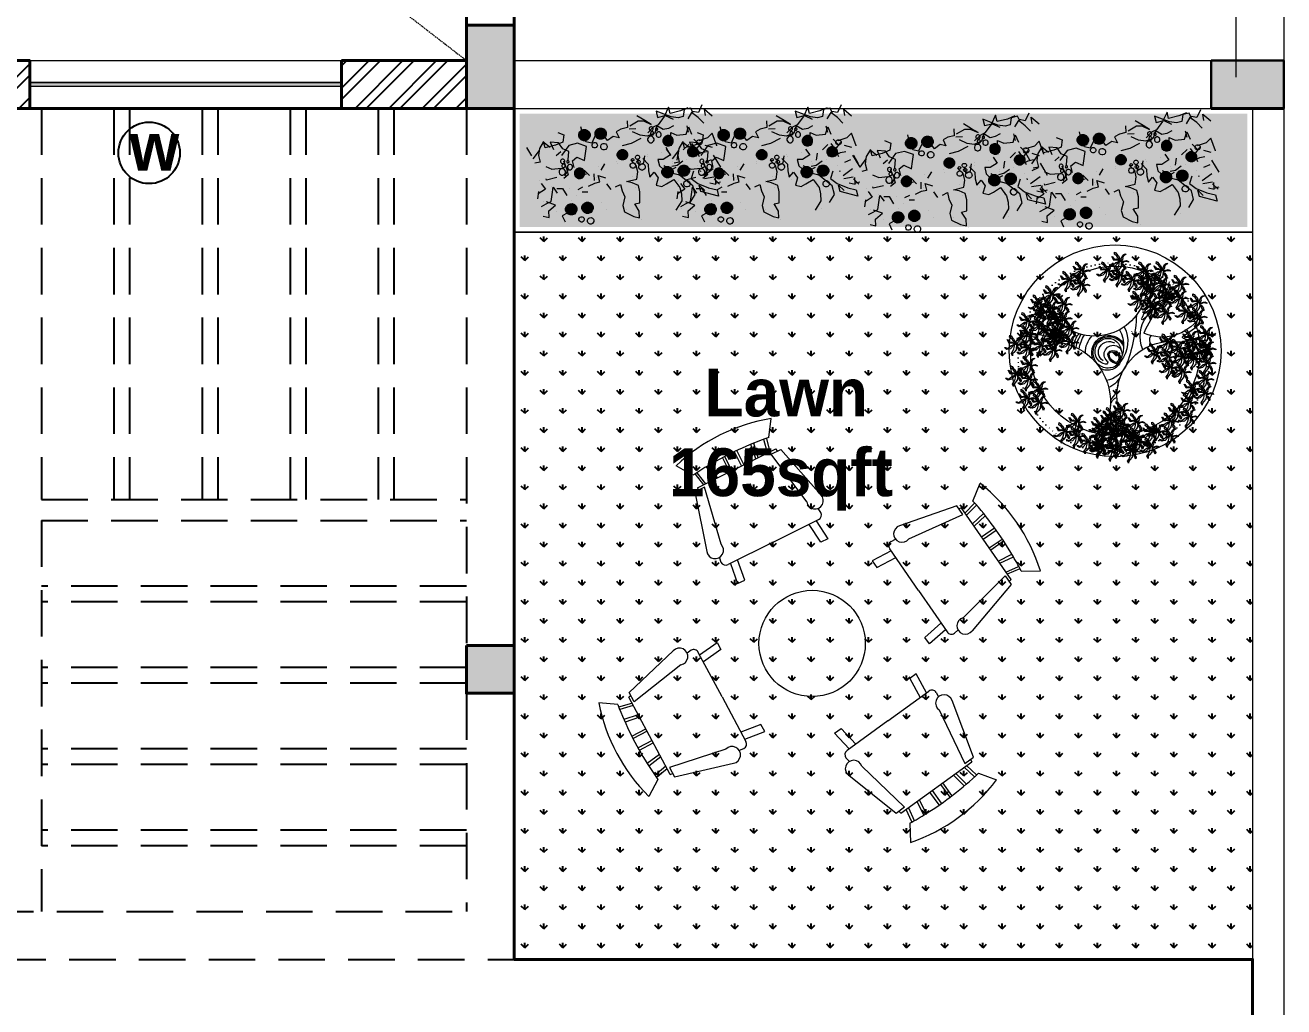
# Model space of a CAD drawing. Header units: feet. Extents: x 3576 to 8206, y -9151 to -6616.
# Drawn here: x 7520 to 7756.8, y -8625.6 to -8440.9 of the extents above; entities that cross this region are included whole.
import ezdxf

# ---------------------------------------------------------------- set-up
doc = ezdxf.new("R2010")
doc.units = ezdxf.units.FT
doc.linetypes.add('ACAD_ISO07W100', pattern=[3, 0, -3])
doc.linetypes.add('DASHED2', pattern=[0.375, 0.25, -0.125])
doc.layers.get('0').update_dxf_attribs({"linetype": 'CONTINUOUS', "lineweight": 40})
doc.layers.get('Defpoints').update_dxf_attribs({"color": 90, "linetype": 'CONTINUOUS'})
for name, color, linetype, lineweight in [('1fr', 233, 'CONTINUOUS', 5), ('A-GFLR-MBND', 12, 'CONTINUOUS', 5), ('COLUMN', 254, 'CONTINUOUS', 30), ('FURNITURE', 14, 'CONTINUOUS', 0), ('Landscape', 114, 'CONTINUOUS', 5), ('pathway', 7, 'CONTINUOUS', 18), ('STAIR', 184, 'CONTINUOUS', 9), ('Wall1', 7, 'CONTINUOUS', 40), ('WINDOW', 180, 'CONTINUOUS', 9)]:
    doc.layers.add(name, color=color, linetype=linetype, lineweight=lineweight)
doc.layers.add('A-GFLR-FURN', color=7, linetype='CONTINUOUS', lineweight=5, true_color=0xd1752e)
doc.layers.add('dimension', color=7, linetype='CONTINUOUS', lineweight=5, true_color=0x2b17de)
doc.styles.add('ROMANS', font='sanss___.ttf')
doc.linetypes.add('ZIGZAG', pattern='A,0.0001,-0.2,[131,ltypeshp.shx,S=0.2,R=0,X=-0.2,Y=0],-0.4,[131,ltypeshp.shx,S=0.2,R=180,X=0.2,Y=0],-0.2', length=0.8001)

# ---------------------------------------------------------------- blocks, each defined once
blk = doc.blocks.new('pergola dotted')
at = {"layer": 'dimension', "color": 34, "linetype": 'DASHED2', "lineweight": 25, "ltscale": 35}
for p, q in [((3471.13, -8218.8), (3471.13, -8292.42)), ((3484.77, -8218.8), (3484.77, -8292.42)), ((3487.7, -8218.8), (3487.7, -8292.42)), ((3501.35, -8218.8), (3501.35, -8292.42)), ((3504.28, -8218.8), (3504.28, -8292.42)), ((3517.93, -8218.8), (3517.93, -8292.42)), ((3520.86, -8218.8), (3520.86, -8292.42)), ((3534.5, -8218.8), (3534.5, -8292.42)), ((3537.44, -8218.8), (3537.44, -8292.42)), ((3471.13, -8292.42), (3551.08, -8292.42)), ((3471.13, -8296.33), (3471.13, -8369.95)), ((3471.13, -8296.33), (3551.08, -8296.33)), ((3551.08, -8308.7), (3471.13, -8308.7)), ((3551.08, -8311.64), (3471.13, -8311.64)), ((3551.08, -8324.02), (3471.13, -8324.02)), ((3551.08, -8326.95), (3471.13, -8326.95)), ((3551.08, -8328.86), (3551.08, -8369.95)), ((3551.08, -8339.33), (3471.13, -8339.33)), ((3551.08, -8342.26), (3471.13, -8342.26)), ((3551.08, -8354.64), (3471.13, -8354.64)), ((3551.08, -8357.57), (3471.13, -8357.57)), ((3303.39, -8369.95), (3551.08, -8369.95)), ((2846.34, -8378.95), (3560.08, -8378.95))]:
    blk.add_line(p, q, dxfattribs=at)
blk.add_lwpolyline([(3551.08, -8319.86), (3560.08, -8319.86), (3560.08, -8218.8), (3551.08, -8218.8)], close=True, dxfattribs=at)
blk = doc.blocks.new('A$C2C3761BB')
at = {"layer": 'Landscape'}
h = blk.add_hatch(color=1, dxfattribs=at)
edge = h.paths.add_edge_path()
edge.add_ellipse((-11.87, 2.24), major_axis=(-0.442, -0.442), ratio=1, start_angle=134.9843, end_angle=314.9843, ccw=False)
edge.add_ellipse((-11.87, 2.24), major_axis=(0.442, -0.442), ratio=1, start_angle=-135.0157, end_angle=44.9843, ccw=False)
h = blk.add_hatch(color=1, dxfattribs=at)
edge = h.paths.add_edge_path()
edge.add_ellipse((-10.09, 2.05), major_axis=(-0.442, -0.442), ratio=1, start_angle=134.9843, end_angle=314.9843, ccw=False)
edge.add_ellipse((-10.09, 2.05), major_axis=(-0.442, -0.442), ratio=1, start_angle=-45.0157, end_angle=134.9843, ccw=False)
h = blk.add_hatch(color=1, dxfattribs=at)
edge = h.paths.add_edge_path()
edge.add_ellipse((-23, 0.33), major_axis=(-0.442, -0.442), ratio=1, start_angle=134.9843, end_angle=314.9843, ccw=False)
edge.add_ellipse((-23, 0.33), major_axis=(0.442, -0.442), ratio=1, start_angle=-135.0157, end_angle=44.9843, ccw=False)
h = blk.add_hatch(color=1, dxfattribs=at)
edge = h.paths.add_edge_path()
edge.add_ellipse((-21.22, 0.14), major_axis=(-0.442, -0.442), ratio=1, start_angle=134.9843, end_angle=314.9843, ccw=False)
edge.add_ellipse((-21.22, 0.14), major_axis=(-0.442, -0.442), ratio=1, start_angle=-45.0157, end_angle=134.9843, ccw=False)
h = blk.add_hatch(color=50, dxfattribs=at)
h.dxf.hatch_style = 1
edge = h.paths.add_edge_path()
edge.add_ellipse((-24.38, -1.5), major_axis=(0.406, -0.406), ratio=1, start_angle=44.9843, end_angle=224.9843, ccw=False)
edge.add_ellipse((-24.38, -1.5), major_axis=(-0.406, -0.406), ratio=1, start_angle=-45.0157, end_angle=134.9843, ccw=False)
h = blk.add_hatch(color=50, dxfattribs=at)
h.dxf.hatch_style = 1
edge = h.paths.add_edge_path()
edge.add_ellipse((-11.76, -1.63), major_axis=(-0.406, -0.406), ratio=1, start_angle=135.0157, end_angle=315.0157)
edge.add_ellipse((-11.76, -1.63), major_axis=(0.406, -0.406), ratio=1, start_angle=225.0157, end_angle=405.0157)
h = blk.add_hatch(color=50, dxfattribs=at)
h.dxf.hatch_style = 1
edge = h.paths.add_edge_path()
edge.add_ellipse((-21.96, -3.21), major_axis=(-0.406, -0.406), ratio=1, start_angle=135.0157, end_angle=315.0157)
edge.add_ellipse((-21.96, -3.21), major_axis=(0.406, -0.406), ratio=1, start_angle=225.0157, end_angle=405.0157)
h = blk.add_hatch(color=50, dxfattribs=at)
h.dxf.hatch_style = 1
edge = h.paths.add_edge_path()
edge.add_ellipse((-16.76, -2.69), major_axis=(0.406, -0.406), ratio=1, start_angle=44.9843, end_angle=224.9843, ccw=False)
edge.add_ellipse((-16.76, -2.69), major_axis=(-0.406, -0.406), ratio=1, start_angle=-45.0157, end_angle=134.9843, ccw=False)
h = blk.add_hatch(color=1, dxfattribs=at)
edge = h.paths.add_edge_path()
edge.add_ellipse((-14.88, -5.43), major_axis=(-0.442, -0.442), ratio=1, start_angle=134.9843, end_angle=314.9843, ccw=False)
edge.add_ellipse((-14.88, -5.43), major_axis=(0.442, -0.442), ratio=1, start_angle=-135.0157, end_angle=44.9843, ccw=False)
h = blk.add_hatch(color=1, dxfattribs=at)
edge = h.paths.add_edge_path()
edge.add_ellipse((-13.1, -5.62), major_axis=(-0.442, -0.442), ratio=1, start_angle=134.9843, end_angle=314.9843, ccw=False)
edge.add_ellipse((-13.1, -5.62), major_axis=(-0.442, -0.442), ratio=1, start_angle=-45.0157, end_angle=134.9843, ccw=False)
at = {"layer": 'Landscape', "linetype": 'ZIGZAG'}
for p, q in [((-22.12, 3.51), (-21.29, 4.41)), ((-17.23, 4.44), (-17.35, 3.71)), ((-16.64, 4.17), (-17.23, 4.44)), ((-15.75, 3.49), (-16.64, 4.17)), ((-26.15, 3.1), (-26.18, 3.82)), ((-26.18, 3.82), (-24.38, 2.95)), ((-25.27, 2.71), (-26.15, 3.1)), ((-24.35, 2.22), (-24.82, 2.93)), ((-24.38, 2.95), (-24.35, 2.22)), ((-23, 3.9), (-23.7, 3.15)), ((-23.7, 3.15), (-23.65, 2.14)), ((-22.23, 2.78), (-22.12, 3.51)), ((-22.2, 2.06), (-22.23, 2.78)), ((-17.6, 2.83), (-17.84, 1.66)), ((-17.02, 2.85), (-17.6, 2.83)), ((-17.35, 3.71), (-17.02, 2.85)), ((-16.11, 1.88), (-15.71, 2.76)), ((-15.71, 2.76), (-15.75, 3.49)), ((-8.99, 2.55), (-9.16, 3.27)), ((-26.68, 2.36), (-26.1, 2.38)), ((-26.54, 2.56), (-26.07, 1.86)), ((-26.13, 2.47), (-26.24, 1.74)), ((-25.54, 2.2), (-26.13, 2.47)), ((-25.05, 1.62), (-26.09, 1.66)), ((-24.22, 2.03), (-25.27, 2.71)), ((-23.61, 1.33), (-24.22, 2.03)), ((-23.65, 2.14), (-22.44, 0.74)), ((-21.73, 1.06), (-22.2, 2.06)), ((-20.87, 1.39), (-21.73, 1.06)), ((-20.3, 1.56), (-20.87, 1.39)), ((-19.71, 1.29), (-20.3, 1.56)), ((-17.84, 1.66), (-17.81, 0.94)), ((-15.94, 1.16), (-16.11, 1.88)), ((-9.56, 2.38), (-8.99, 2.55)), ((-7.65, 1.74), (-8.5, 1.27)), ((-7.53, 2.47), (-7.65, 1.74)), ((-6.94, 2.2), (-7.53, 2.47)), ((-27.03, 0.77), (-26.78, 0.04)), ((-26.78, 0.04), (-26.52, -0.7)), ((-25.04, 1.27), (-26.2, 0.73)), ((-24.75, 0.65), (-24.76, 0.79)), ((-24.02, 0.59), (-23.61, 1.33)), ((-22.44, 0.74), (-21.1, 0.08)), ((-20.49, -0.71), (-21.1, 0.13)), ((-20.11, 0.55), (-19.71, 1.29)), ((-19.79, -0.16), (-20.11, 0.55)), ((-19.23, 0.3), (-19.79, -0.16)), ((-19.2, -0.42), (-19.23, 0.3)), ((-17.78, 0.22), (-18.04, -0.52)), ((-17.81, 0.94), (-17.21, 0.53)), ((-16.62, 0.27), (-17.78, 0.22)), ((-17.21, 0.53), (-16.62, 0.27)), ((-15.91, 0.44), (-15.94, 1.16)), ((-15.33, 0.61), (-15.91, 0.44)), ((-14.44, 0.07), (-14.76, 0.78)), ((-11.65, 0.41), (-12.23, 0.53)), ((-11.25, 0.07), (-11.82, -0.1)), ((-9.59, -0.37), (-9.91, 0.49)), ((-8.62, -0.7), (-8.94, 0.01)), ((-8.36, 0.04), (-8.62, -0.7)), ((-8.5, 1.27), (-7.61, 0.73)), ((-8.1, 0.77), (-8.36, 0.04)), ((-7.53, 0.94), (-8.1, 0.77)), ((-6.96, 1.11), (-7.53, 0.94)), ((-6.97, -0.55), (-6.71, 0.19)), ((-26.18, -0.24), (-25.46, -0.07)), ((-25.27, -1.22), (-25.85, -1.24)), ((-24.55, -1.04), (-25.27, -1.22)), ((-24.98, -0.81), (-24.8, -1.53)), ((-22.39, -0.41), (-23.1, -0.73)), ((-22.51, -0.94), (-22.76, -1.67)), ((-21.81, -0.39), (-22.39, -0.41)), ((-21.67, -0.04), (-22.25, -0.2)), ((-21.9, -1.64), (-21.04, -1.31)), ((-20.97, -0.66), (-21.58, -0.11)), ((-21.04, -1.31), (-20.46, -1.43)), ((-20.46, -1.43), (-20.49, -0.71)), ((-19.31, -1.15), (-19.2, -0.42)), ((-18.85, -1.85), (-19.31, -1.15)), ((-18.87, -1.36), (-19.13, -2.1)), ((-18.29, -1.19), (-18.87, -1.36)), ((-18.26, -1.92), (-18.29, -1.19)), ((-18.04, -0.52), (-18.01, -1.24)), ((-18.01, -1.24), (-17.54, -1.94)), ((-13.72, -0.99), (-14.46, -0.58)), ((-13.18, -0.24), (-13.75, -0.26)), ((-13.75, -0.26), (-13.72, -0.99)), ((-13.2, -0.52), (-13.32, -1.25)), ((-12.46, -0.07), (-13.18, -0.24)), ((-12.79, -1.16), (-12.33, -1.86)), ((-9, -0.49), (-9.59, -0.37)), ((-7.75, -0.66), (-6.89, -0.33)), ((-7.43, -1.37), (-7.75, -0.66)), ((-27.08, -1.61), (-27.09, -1.76)), ((-27.08, -1.61), (-26.86, -3.07)), ((-26.86, -3.07), (-26.26, -2.66)), ((-25.82, -1.96), (-26.56, -1.56)), ((-26.26, -2.66), (-25.24, -2.56)), ((-25.46, -2.31), (-24.77, -1.7)), ((-24.75, -2.83), (-25.21, -2.12)), ((-24.8, -1.53), (-24.06, -1.93)), ((-24.77, -1.7), (-24.45, -2.41)), ((-24.09, -2.38), (-23.38, -1.92)), ((-22.2, -2.59), (-22.42, -4.05)), ((-22.2, -2.59), (-22.19, -2.74)), ((-21.58, -2.35), (-21.9, -1.64)), ((-14.64, -2.11), (-14.09, -1.51)), ((-12.35, -1.43), (-12.5, -1.44)), ((-11.29, -2.39), (-11.26, -3.12)), ((-10.11, -1.69), (-10.66, -2.29)), ((-10.51, -1.72), (-9.94, -1.41)), ((-10.48, -2.44), (-10.51, -1.72)), ((-10.29, -3.3), (-10.48, -2.44)), ((-8.87, -2.66), (-9.89, -2.56)), ((-9.21, -1.66), (-8.05, -1.61)), ((-8.28, -3.07), (-8.87, -2.66)), ((-8.05, -1.61), (-8.04, -1.76)), ((-24.44, -4.28), (-24.62, -3.42)), ((-24.04, -3.54), (-24.44, -4.28)), ((-24.27, -4.41), (-24.3, -3.69)), ((-23.02, -3.64), (-24.04, -3.54)), ((-22.42, -4.05), (-23.02, -3.64)), ((-19.09, -4.05), (-17.95, -3.71)), ((-17.95, -3.71), (-16.94, -3.67)), ((-12.83, -3.62), (-13.09, -4.35)), ((-12.57, -2.88), (-12.83, -3.62)), ((-11.83, -3.43), (-12.57, -2.88)), ((-11.26, -3.12), (-11.83, -3.43)), ((-11.19, -4.85), (-10.21, -3.94)), ((-10.82, -3.34), (-11.07, -4.22)), ((-10.2, -4.33), (-9.64, -4.02)), ((-7.76, -3.69), (-7.18, -3.67)), ((-7.73, -4.41), (-7.76, -3.69)), ((-26.54, -5.83), (-27.23, -4.94)), ((-26.51, -5.11), (-26.54, -5.83)), ((-26.16, -4.35), (-25.69, -5.05)), ((-25.69, -5.05), (-25.08, -5.75)), ((-25.08, -5.75), (-24.53, -5.15)), ((-24.36, -6.21), (-24.11, -5.48)), ((-24.11, -5.48), (-23.53, -5.45)), ((-23.53, -5.45), (-22.79, -5.71)), ((-22.2, -5.97), (-22.95, -5.43)), ((-22.84, -4.7), (-22.26, -4.53)), ((-22.26, -4.53), (-21.68, -4.51)), ((-22.06, -5.91), (-21.22, -5.15)), ((-21.68, -4.51), (-21.08, -5.06)), ((-21.22, -5.15), (-20.65, -4.98)), ((-21.08, -5.06), (-20.68, -4.32)), ((-20.68, -4.32), (-19.82, -4.14)), ((-20.65, -4.98), (-19.94, -4.52)), ((-20.49, -5.32), (-19.89, -5.88)), ((-19.74, -5.87), (-20.49, -5.32)), ((-19.82, -4.14), (-19.08, -4.4)), ((-19.08, -4.4), (-18.34, -4.94)), ((-18.75, -5.19), (-18.03, -5.31)), ((-17.99, -6.23), (-17.88, -5.5)), ((-17.88, -5.5), (-17.15, -5.47)), ((-17.15, -5.47), (-16.58, -5.3)), ((-16.76, -4.59), (-16.17, -4.85)), ((-16.58, -5.3), (-16.76, -4.59)), ((-16.17, -4.85), (-15.46, -4.53)), ((-15.46, -4.53), (-15.14, -5.24)), ((-15.14, -5.24), (-14.26, -5.35)), ((-14.26, -5.35), (-13.72, -4.6)), ((-13.72, -4.6), (-13.12, -4.87)), ((-13.12, -4.87), (-12.94, -5.73)), ((-13.09, -4.35), (-12.2, -4.89)), ((-12.2, -4.89), (-11.19, -4.85)), ((-11.07, -4.22), (-10.48, -4.63)), ((-10.9, -6.08), (-10.64, -5.34)), ((-10.64, -5.34), (-9.78, -5.16)), ((-10.48, -4.63), (-10.16, -5.34)), ((-10.16, -5.34), (-9.28, -5.59)), ((-9.78, -5.16), (-8.62, -5.11)), ((-9.28, -5.59), (-9.46, -4.73)), ((-9.15, -5.05), (-8.54, -5.75)), ((-8.62, -5.11), (-8.59, -5.83)), ((-8.54, -5.75), (-7.99, -5.15)), ((-7.99, -5.15), (-7.73, -4.41)), ((-7.91, -4.94), (-7.07, -4.18)), ((-7, -4.53), (-6.67, -5.53)), ((-26.36, -6.33), (-25.81, -5.58)), ((-25.81, -5.58), (-25.22, -5.84)), ((-25.26, -5.53), (-25.09, -6.24)), ((-25.09, -6.24), (-24.36, -6.21)), ((-24.79, -6.32), (-23.93, -6.14)), ((-23.93, -6.14), (-22.77, -6.09)), ((-22.79, -5.71), (-21.3, -6.66)), ((-22.77, -6.09), (-22.74, -6.81)), ((-22.74, -6.81), (-22.06, -5.91)), ((-21.33, -5.94), (-22.2, -5.97)), ((-21.3, -6.66), (-21.33, -5.94)), ((-19.89, -5.88), (-19.14, -6.57)), ((-19.16, -5.99), (-19.74, -5.87)), ((-18.16, -5.66), (-19.16, -5.99)), ((-12.94, -5.73), (-12.91, -6.59)), ((-10.3, -6.48), (-10.9, -6.08))]:
    blk.add_line(p, q, dxfattribs=at)
at = {"layer": 'Landscape'}
for p, q in [((-21.96, 4.39), (-21.96, 4.39)), ((-17.42, 4.64), (-17.42, 4.64)), ((-16, 3.23), (-16, 3.23)), ((-13.88, 2.87), (-13.88, 2.87)), ((-10.96, 3.23), (-10.96, 3.23)), ((-21.96, 1.87), (-21.96, 1.87)), ((-13.48, 1.97), (-13.48, 1.97)), ((-8.43, 1.97), (-8.43, 1.97)), ((-24.61, 0.06), (-24.61, 0.06)), ((-22.09, 1.32), (-22.09, 1.32)), ((-19.43, 0.6), (-19.43, 0.6)), ((-17.42, 1.11), (-17.42, 1.11)), ((-16, 0.7), (-16, 0.7)), ((-10.96, 0.7), (-10.96, 0.7)), ((-10.35, 1.11), (-10.35, 1.11)), ((-7.32, 0.6), (-7.32, 0.6)), ((-23.57, -0.84), (-23.57, -0.84)), ((-21.96, -0.66), (-21.96, -0.66)), ((-21.96, -0.94), (-21.96, -0.94)), ((-18.53, -0.56), (-18.53, -0.56)), ((-18.53, -0.84), (-18.53, -0.84)), ((-17.42, -0.18), (-17.42, -0.18)), ((-13.88, -0.66), (-13.88, -0.66)), ((-13.48, -0.56), (-13.48, -0.56)), ((-13.48, -0.84), (-13.48, -0.84)), ((-10.35, -0.18), (-10.35, -0.18)), ((-8.43, -0.84), (-8.43, -0.84)), ((-21.05, -2.1), (-21.05, -2.1)), ((-19.43, -1.92), (-19.43, -1.92)), ((-19.43, -2.2), (-19.43, -2.2)), ((-16, -1.82), (-16, -1.82)), ((-16, -2.1), (-16, -2.1)), ((-13.88, -1.95), (-13.88, -1.95)), ((-7.32, -1.7), (-7.32, -1.7))]:
    blk.add_line(p, q, dxfattribs=at)
at = {"layer": 'Landscape', "color": 1}
for centre, major_axis, start_param, end_param in [((-11.87, 2.24), (0.442, 0.442), 4.712389, 10.995574), ((-11.92, 3.71), (-0.251, 0.251), -1.570796, 4.712389), ((-10.98, 3.36), (-0.206, 0.206), -1.570796, 4.712389), ((-23.05, 1.8), (-0.251, 0.251), -1.570796, 4.712389), ((-10.09, 2.05), (0.442, 0.442), 4.712389, 10.995574), ((-23, 0.33), (0.442, 0.442), 4.712389, 10.995574), ((-21.22, 0.14), (0.442, 0.442), 4.712389, 10.995574), ((-18.59, -0.97), (-0.251, 0.251), -1.570796, 4.712389), ((-17.65, -1.32), (0.206, 0.206), 4.712389, 10.995574), ((-25.26, -2.37), (0.206, 0.206), 4.712389, 10.995574), ((-18.32, -2.1), (0.162, 0.162), 4.712389, 10.995574), ((-18.32, -1.59), (-0.128, 0.128), -1.570796, 4.712389), ((-17.75, -1.94), (0.0972, 0.0972), 4.712389, 10.995574), ((-14.94, -3.96), (-0.251, 0.251), -1.570796, 4.712389), ((-13.99, -4.32), (-0.206, 0.206), -1.570796, 4.712389), ((-14.88, -5.43), (0.442, 0.442), 4.712389, 10.995574), ((-13.1, -5.62), (0.442, 0.442), 4.712389, 10.995574)]:
    blk.add_ellipse(centre, major_axis=major_axis, ratio=1, start_param=start_param, end_param=end_param, dxfattribs=at)
at = {"layer": 'Landscape', "color": 50}
for centre, major_axis, start_param, end_param in [((-24.38, -1.5), (-0.406, 0.406), 3.141593, 9.424778), ((-16.76, -2.69), (0.406, 0.406), 4.712389, 10.995574)]:
    blk.add_ellipse(centre, major_axis=major_axis, ratio=1, start_param=start_param, end_param=end_param, dxfattribs=at)
at = {"layer": 'Landscape', "color": 50, "extrusion": (0, 0, -1)}
for centre in [(-11.76, -1.63), (-21.96, -3.21)]:
    blk.add_ellipse(centre, major_axis=(-0.406, 0.406), ratio=1, start_param=4.712389, end_param=10.995574, dxfattribs=at)
at = {"layer": 'Landscape', "color": 1, "extrusion": (0, 0, -1)}
for centre, major_axis, start_param, end_param in [((-10.87, -2.5), (-0.206, 0.206), 4.712389, 10.995574), ((-10.2, -2.77), (0.128, 0.128), 4.712389, 10.995574), ((-9.93, -2.15), (0.251, 0.251), -1.570796, 4.712389), ((-21.08, -4.08), (-0.206, 0.206), 4.712389, 10.995574), ((-20.13, -3.72), (0.251, 0.251), -1.570796, 4.712389), ((-10.76, -3.12), (-0.0972, 0.0972), 4.712389, 10.995574), ((-10.2, -3.28), (-0.162, 0.162), 4.712389, 10.995574), ((-20.97, -4.7), (-0.0972, 0.0972), 4.712389, 10.995574), ((-20.4, -4.86), (-0.162, 0.162), 4.712389, 10.995574), ((-20.4, -4.35), (0.128, 0.128), 4.712389, 10.995574)]:
    blk.add_ellipse(centre, major_axis=major_axis, ratio=1, start_param=start_param, end_param=end_param, dxfattribs=at)
blk = doc.blocks.new('TREE11')
at = {"color": 58, "linetype": 'ACAD_ISO07W100'}
blk.add_circle((-519.12, -106.17), 73.88, dxfattribs=at)
at = {"color": 56}
for centre, radius, start, end in [((-504.85, -48.19), 40.97, 163.6515, 348.68079), ((-511.23, -37.04), 50.31, 189.35382, 231.19508), ((-620.67, -120.46), 84.28, 24.10351, 53.29827), ((-537.74, -31.17), 81.46, 314.29017, 339.57206), ((-463.9, -69.48), 5.45, 82.86334, 135.47314), ((-557.44, -54.47), 35.51, 215.83454, 292.50059), ((-516.05, -102.1), 25.9, 9.04831, 33.44874), ((-490.49, 54.41), 145.53, 274.02199, 286.82088), ((-557.45, -158.13), 69.28, 103.77894, 120.48749), ((-516.05, -102.1), 23.4, 7.01127, 35.76837), ((-524.55, -144.02), 7.36, 5.74741, 72.6741), ((-530.73, -165.53), 8.83, 352.0274, 72.89107), ((-526.98, -159.9), 5.14, 350.6397, 88.65773), ((-415.61, -165.12), 106.39, 170.97002, 188.05116), ((-519.94, -148.54), 0.75, 8.84827, 170.97002), ((-469.86, -140.75), 49.93, 188.84827, 228.64774), ((-553.43, -146.95), 30.54, 288.73649, 327.44522), ((-527.04, -163.75), 0.75, 356.38783, 150.41977), ((-463.29, -161.45), 63.04, 182.13242, 197.02684)]:
    blk.add_arc(centre, radius, start, end, dxfattribs=at)
at = {"color": 78}
for centre, radius, start, end in [((-511.23, -37.04), 52.81, 190.67691, 200.94998), ((-430.68, -20.73), 123.65, 189.14854, 206.16132), ((-620.67, -120.46), 86.78, 47.24464, 52.99436), ((-561.25, -56.19), 0.75, 227.24464, 20.94998), ((-465.37, -72.11), 6.16, 78.44886, 118.28481), ((-566.31, -89.52), 25.95, 336.94164, 38.1547), ((-542.29, -75.66), 0.75, 231.19508, 33.39061), ((-484.65, -81.38), 8.6, 330.06553, 23.12954), ((-476.87, -84.28), 7.13, 45.93884, 82.36413), ((-472.42, -85.58), 9.68, 74.84723, 105.47984), ((-519.39, -2.28), 102.86, 228.27487, 238.07318), ((-544.21, -86.62), 0.75, 299.07224, 51.25028), ((-532.26, -85.28), 1.5, 192.0895, 198.97968), ((-504.59, -97.63), 15.73, 1.27661, 40.94257), ((-463.11, -92.51), 8.45, 18.82086, 39.60495), ((-461.81, -95.89), 10.74, 35.57374, 56.40819), ((-574.26, -90.16), 0.75, 294.90151, 50.34179), ((-571.68, -75.31), 18.62, 270.30582, 308.52186), ((-563.49, -87.02), 6.37, 271.15879, 332.32287), ((-559.56, -90.55), 3.14, 270.33715, 10.63075), ((-555.3, -92.21), 7.39, 326.23324, 26.69039), ((-516.16, -101.73), 8.32, 304.24964, 120.64713), ((-480.33, -90.02), 0.75, 134.29017, 274.02199), ((-477.79, -90.55), 3.44, 288.88476, 5.4338), ((-873.14, -115.74), 401.16, 3.19339, 3.67221), ((-458.42, -90.74), 0.75, 104.74897, 249.91336), ((-503, -297.93), 211.19, 74.38861, 77.88495), ((-546.96, 1281.19), 1374.04, 273.68648, 274.16575), ((-463.11, -92.51), 8.45, 338.40598, 1.09606), ((-461.81, -95.89), 10.74, 353.23327, 14.89731), ((-519.12, -106.17), 5.71, 65.93536, 228.23258), ((-519.12, -106.17), 4.71, 65.93536, 231.36048), ((-517.82, -103.23), 1.5, 356.49387, 65.93536)]:
    blk.add_arc(centre, radius, start, end, dxfattribs=at)
at = {"color": 58}
for centre, radius, start, end in [((-421.86, -69.42), 115.68, 181.75064, 201.95477), ((-505.42, -93.32), 25.28, 153.36898, 217.65049), ((-501.05, -96.65), 26.42, 151.93396, 213.42322), ((-564.68, -135.71), 42.34, 293.98793, 131.94055), ((-516.05, -102.1), 12.4, 323.06496, 156.89028), ((-516.05, -102.1), 13.4, 342.05574, 147.96001), ((-519.33, -103.39), 7, 310.70731, 191.10306), ((-515.36, -101.18), 10.21, 281.12902, 174.04943), ((-469.86, -140.75), 47.43, 59.10324, 230.76841), ((-516.05, -102.1), 18.4, 359.35585, 44.82851), ((-523.38, -102.89), 7.08, 280.70903, 356.49387), ((-523.38, -102.89), 8.08, 280.70903, 356.49387), ((-523.38, -102.89), 8.08, 282.75119, 356.49387), ((-517.82, -103.23), 2.5, 356.49387, 65.93536), ((-510.54, -103.4), 20.8, 206.47546, 259.87703), ((-514.96, -104.62), 11.26, 201.53703, 298.52693), ((-515.37, -102.61), 11.56, 228.0671, 323.06496), ((-521.93, -109.31), 1.5, 228.23258, 282.75119), ((-513.68, -109.73), 1.5, 136.04068, 281.12902), ((-507.66, -111.67), 19.55, 201.24872, 245.33617), ((-500.7, -123.31), 22.84, 189.79994, 223.50766)]:
    blk.add_arc(centre, radius, start, end, dxfattribs=at)
blk = doc.blocks.new('CREEPERS1')
at = {"layer": 'Landscape', "color": 62}
for p, q in [((-0.248, 0.348), (-0.279, 0.288)), ((-0.243, 0.291), (-0.248, 0.348)), ((0.095, 0.477), (0.064, 0.417)), ((0.064, 0.417), (0.098, 0.37)), ((0.101, 0.42), (0.095, 0.477)), ((0.098, 0.37), (0.136, 0.282)), ((0.134, 0.381), (0.101, 0.42)), ((0.196, 0.307), (0.134, 0.381)), ((0.292, 0.36), (0.279, 0.332)), ((0.306, 0.309), (0.292, 0.36)), ((-0.443, 0.146), (-0.47, 0.118)), ((-0.47, 0.118), (-0.431, 0.12)), ((-0.398, 0.171), (-0.443, 0.146)), ((-0.431, 0.12), (-0.406, 0.136)), ((-0.406, 0.136), (-0.374, 0.134)), ((-0.365, 0.161), (-0.398, 0.171)), ((-0.34, 0.006), (-0.396, -0.105)), ((-0.374, 0.134), (-0.359, 0.123)), ((-0.3, 0.149), (-0.365, 0.161)), ((-0.359, 0.123), (-0.287, 0.063)), ((-0.222, -0.007), (-0.34, 0.006)), ((-0.228, 0.071), (-0.3, 0.149)), ((-0.287, 0.063), (-0.267, 0.058)), ((-0.279, 0.288), (-0.246, 0.24)), ((-0.267, 0.058), (-0.234, 0.038)), ((-0.246, 0.24), (-0.207, 0.153)), ((-0.209, 0.252), (-0.243, 0.291)), ((-0.234, 0.038), (-0.184, 0.043)), ((-0.184, 0.043), (-0.228, 0.071)), ((-0.222, -0.007), (-0.186, 0.023)), ((-0.189, 0.003), (-0.222, -0.007)), ((-0.147, 0.177), (-0.209, 0.252)), ((-0.207, 0.153), (-0.184, 0.043)), ((-0.186, 0.023), (-0.201, -0.038)), ((-0.194, -0.008), (-0.16, 0.02)), ((-0.184, 0.043), (-0.189, 0.003)), ((-0.16, 0.02), (-0.094, 0.023)), ((-0.16, 0.02), (-0.145, -0.045)), ((-0.123, -0.003), (-0.16, 0.02)), ((-0.148, 0.06), (-0.088, 0.103)), ((-0.127, 0.057), (-0.148, 0.06)), ((-0.143, 0.11), (-0.147, 0.177)), ((-0.119, 0.111), (-0.143, 0.11)), ((-0.143, 0.11), (-0.143, 0.11)), ((-0.088, 0.056), (-0.127, 0.057)), ((-0.1, 0.275), (-0.126, 0.247)), ((-0.126, 0.247), (-0.088, 0.25)), ((-0.1, 0.138), (-0.119, 0.111)), ((-0.055, 0.3), (-0.1, 0.275)), ((-0.064, 0.203), (-0.1, 0.138)), ((-0.094, 0.023), (0, 0)), ((-0.088, 0.25), (-0.063, 0.266)), ((-0.088, 0.103), (-0.037, 0.18)), ((-0.052, 0.03), (-0.088, 0.056)), ((-0.052, 0.23), (-0.064, 0.203)), ((-0.063, 0.266), (-0.031, 0.263)), ((-0.022, 0.29), (-0.055, 0.3)), ((0.003, 0.136), (-0.053, 0.024)), ((-0.053, 0.024), (-0.032, 0.03)), ((-0.037, 0.18), (-0.052, 0.23)), ((0.021, 0.035), (-0.052, 0.03)), ((-0.032, 0.03), (-0.007, 0.066)), ((-0.031, 0.263), (-0.015, 0.252)), ((0.043, 0.278), (-0.022, 0.29)), ((-0.015, 0.252), (0.056, 0.192)), ((-0.007, 0.066), (0.022, 0.106)), ((0, 0), (0.056, 0.027)), ((0.121, 0.123), (0.003, 0.136)), ((0.084, 0.008), (0.018, -0.042)), ((0.057, 0.047), (0.021, 0.035)), ((0.022, 0.106), (0.074, 0.089)), ((0.115, 0.2), (0.043, 0.278)), ((0.056, 0.192), (0.076, 0.188)), ((0.056, 0.027), (0.057, 0.047)), ((0.074, 0.089), (0.121, 0.123)), ((0.076, 0.188), (0.109, 0.168)), ((0.142, 0.091), (0.084, 0.008)), ((0.096, -0.021), (0.136, 0.012)), ((0.109, 0.168), (0.159, 0.172)), ((0.159, 0.172), (0.115, 0.2)), ((0.121, 0.123), (0.157, 0.152)), ((0.154, 0.132), (0.121, 0.123)), ((0.136, 0.282), (0.159, 0.172)), ((0.136, 0.012), (0.156, 0.064)), ((0.157, 0.152), (0.142, 0.091)), ((0.149, 0.122), (0.183, 0.149)), ((0.156, 0.064), (0.149, 0.122)), ((0.159, 0.172), (0.154, 0.132)), ((0.183, 0.149), (0.249, 0.152)), ((0.22, 0.126), (0.183, 0.149)), ((0.183, 0.149), (0.198, 0.085)), ((0.195, 0.189), (0.255, 0.232)), ((0.216, 0.186), (0.195, 0.189)), ((0.2, 0.239), (0.196, 0.307)), ((0.198, 0.085), (0.246, -0.013)), ((0.224, 0.24), (0.2, 0.239)), ((0.2, 0.239), (0.2, 0.239)), ((0.255, 0.185), (0.216, 0.186)), ((0.247, 0.084), (0.22, 0.126)), ((0.243, 0.267), (0.224, 0.24)), ((0.239, 0.049), (0.247, 0.084)), ((0.267, 0.003), (0.239, 0.049)), ((0.279, 0.332), (0.243, 0.267)), ((0.249, 0.152), (0.343, 0.129)), ((0.255, 0.232), (0.306, 0.309)), ((0.291, 0.16), (0.255, 0.185)), ((0.337, -0.04), (0.267, 0.003)), ((0.365, 0.164), (0.291, 0.16)), ((0.343, 0.129), (0.399, 0.157)), ((-0.375, -0.1), (-0.35, -0.064)), ((-0.35, -0.064), (-0.322, -0.024)), ((-0.322, -0.024), (-0.27, -0.04)), ((-0.27, -0.04), (-0.222, -0.007)), ((-0.201, -0.038), (-0.26, -0.121)), ((-0.207, -0.118), (-0.187, -0.065)), ((-0.187, -0.065), (-0.194, -0.008)), ((-0.145, -0.045), (-0.097, -0.142)), ((-0.096, -0.046), (-0.123, -0.003)), ((-0.104, -0.081), (-0.096, -0.046)), ((-0.076, -0.127), (-0.104, -0.081)), ((0.018, -0.042), (0.022, -0.098)), ((0.022, -0.098), (0.055, -0.079)), ((0.055, -0.079), (0.096, -0.021)), ((0.246, -0.013), (0.29, -0.041)), ((0.29, -0.041), (0.337, -0.04))]:
    blk.add_line(p, q, dxfattribs=at)
at = {"layer": 'Landscape', "color": 116}
for p, q in [((0.096, 0.081), (0.065, 0.021)), ((0.065, 0.021), (0.099, -0.026)), ((0.102, 0.024), (0.096, 0.081)), ((0.135, -0.015), (0.102, 0.024)), ((0.4, 0.176), (0.365, 0.164)), ((0.399, 0.157), (0.4, 0.176)), ((-0.396, -0.105), (-0.375, -0.1)), ((-0.26, -0.121), (-0.325, -0.171)), ((-0.325, -0.171), (-0.322, -0.228)), ((-0.322, -0.228), (-0.288, -0.208)), ((-0.288, -0.208), (-0.247, -0.15)), ((-0.247, -0.15), (-0.207, -0.118)), ((-0.098, -0.121), (-0.125, -0.149)), ((-0.125, -0.149), (-0.086, -0.146)), ((-0.054, -0.096), (-0.098, -0.121)), ((-0.097, -0.142), (-0.053, -0.17)), ((-0.086, -0.146), (-0.062, -0.13)), ((-0.006, -0.17), (-0.076, -0.127)), ((-0.062, -0.13), (-0.03, -0.133)), ((-0.021, -0.106), (-0.054, -0.096)), ((-0.053, -0.17), (-0.006, -0.17)), ((0.004, -0.26), (-0.051, -0.372)), ((-0.031, -0.366), (-0.005, -0.331)), ((-0.03, -0.133), (-0.014, -0.144)), ((0.044, -0.118), (-0.021, -0.106)), ((-0.014, -0.144), (0.057, -0.204)), ((-0.005, -0.331), (0.023, -0.291)), ((0.122, -0.274), (0.004, -0.26)), ((0.023, -0.291), (0.075, -0.307)), ((0.117, -0.196), (0.044, -0.118)), ((0.057, -0.204), (0.078, -0.209)), ((0.075, -0.307), (0.122, -0.274)), ((0.078, -0.209), (0.11, -0.228)), ((0.143, -0.305), (0.085, -0.388)), ((0.099, -0.026), (0.138, -0.114)), ((0.11, -0.228), (0.161, -0.224)), ((0.161, -0.224), (0.117, -0.196)), ((0.122, -0.274), (0.158, -0.244)), ((0.156, -0.264), (0.122, -0.274)), ((0.198, -0.089), (0.135, -0.015)), ((0.137, -0.385), (0.158, -0.332)), ((0.138, -0.114), (0.161, -0.224)), ((0.158, -0.244), (0.143, -0.305)), ((0.151, -0.275), (0.184, -0.247)), ((0.158, -0.332), (0.151, -0.275)), ((0.161, -0.224), (0.156, -0.264)), ((0.184, -0.247), (0.25, -0.244)), ((0.184, -0.247), (0.199, -0.311)), ((0.222, -0.27), (0.184, -0.247)), ((0.197, -0.207), (0.256, -0.164)), ((0.217, -0.21), (0.197, -0.207)), ((0.202, -0.157), (0.198, -0.089)), ((0.199, -0.311), (0.247, -0.409)), ((0.225, -0.156), (0.202, -0.157)), ((0.202, -0.157), (0.202, -0.157)), ((0.257, -0.211), (0.217, -0.21)), ((0.249, -0.313), (0.222, -0.27)), ((0.244, -0.129), (0.225, -0.156)), ((0.241, -0.347), (0.249, -0.313)), ((0.28, -0.064), (0.244, -0.129)), ((0.25, -0.244), (0.345, -0.267)), ((0.256, -0.164), (0.308, -0.087)), ((0.292, -0.237), (0.257, -0.211)), ((0.293, -0.036), (0.28, -0.064)), ((0.366, -0.232), (0.292, -0.237)), ((0.308, -0.087), (0.293, -0.036)), ((0.345, -0.267), (0.401, -0.24)), ((0.401, -0.22), (0.366, -0.232)), ((0.401, -0.24), (0.401, -0.22)), ((-0.051, -0.372), (-0.031, -0.366)), ((0.085, -0.388), (0.019, -0.438)), ((0.019, -0.438), (0.023, -0.495)), ((0.023, -0.495), (0.057, -0.475)), ((0.057, -0.475), (0.098, -0.417)), ((0.098, -0.417), (0.137, -0.385)), ((0.268, -0.394), (0.241, -0.347)), ((0.247, -0.409), (0.291, -0.437)), ((0.339, -0.437), (0.268, -0.394)), ((0.291, -0.437), (0.339, -0.437))]:
    blk.add_line(p, q, dxfattribs=at)
blk = doc.blocks.new('TREE12')
at = {"color": 0, "xscale": 0.0046874999999886, "yscale": 0.0046874999999886, "zscale": 0.0046874999999886}
blk.add_blockref('TREE11', (2.3976, 0.5091), dxfattribs=at)
at = {"layer": 'pathway', "xscale": -0.1336650230759062, "yscale": -0.13101211490957, "zscale": 0.1336650230759091}
for p in [(-0.0391, 0.3329), (-0.1919, 0.2992), (-0.1288, 0.2981), (0.1025, 0.2981), (-0.2583, 0.2491), (-0.1536, 0.2251), (0.2117, 0.2117), (-0.3256, 0.1812), (-0.2065, 0.1956), (0.1678, 0.1754), (0.2532, 0.1477), (0.1433, 0.0878), (0.1892, 0.1164), (-0.3546, 0.0649), (-0.2983, 0.0501), (-0.2141, 0.0343), (0.2049, 0.0588), (0.2983, 0.0644), (-0.3584, 0.012), (-0.2681, -0.0208), (0.2945, -0.0477), (-0.3499, -0.0991), (0.2565, -0.1337), (-0.2919, -0.1839), (-0.0448, -0.2126), (-0.0105, -0.2355), (-0.2217, -0.2542), (-0.1517, -0.2939), (-0.0984, -0.2565), (0.033, -0.2941), (0.118, -0.2556), (-0.0805, -0.3115), (-0.0132, -0.3048)]:
    blk.add_blockref('CREEPERS1', p, dxfattribs=at)

msp = doc.modelspace()

# ---------------------------------------------------------------- hatches: boundary and pattern name
at = {"layer": 'A-GFLR-FURN', "lineweight": 40}
msp.add_hatch(color=256, dxfattribs=at).paths.add_polyline_path([(7603.0049, -8557.5767), (7612.0049, -8557.5767), (7612.0049, -8566.5767), (7603.0049, -8566.5767)])
at = {"layer": 'COLUMN'}
for points in [[(7603.0049, -8440.8617), (7603.0049, -8456.5139), (7612.0049, -8456.5139), (7612.0049, -8440.8617)], [(7743.0969, -8447.5139), (7743.0969, -8456.5139), (7756.7926, -8456.5139), (7756.7926, -8447.5139)]]:
    msp.add_hatch(color=256, dxfattribs=at).paths.add_polyline_path(points)
at = {"layer": 'COLUMN', "lineweight": 25}
h = msp.add_hatch(dxfattribs=at)
h.set_pattern_fill('ANSI32', color=32, scale=0.469565, style=0)
h.set_pattern_definition([(45, (7449.2223, -8456.514), (-3.16261, 3.16261), []), (45, (7451.3307, -8456.514), (-3.16261, 3.16261), [])])
h.paths.add_polyline_path([(7449.2223, -8447.5139), (7520.8309, -8447.5139), (7520.8309, -8456.5139), (7449.2223, -8456.5139)])
h.paths.add_polyline_path([(7579.5266, -8447.5139), (7603.0049, -8447.5139), (7603.0049, -8456.5139), (7579.5266, -8456.5139)])
at = {"layer": 'dimension', "lineweight": 40}
h = msp.add_hatch(color=150, dxfattribs=at)
h.paths.add_polyline_path([(7520.8309, -8451.6226), (7579.5266, -8451.6226), (7579.5266, -8452.4052), (7520.8309, -8452.4052)])
h.paths.add_polyline_path([(7390.5266, -8451.6226), (7449.2223, -8451.6226), (7449.2223, -8452.4052), (7390.5266, -8452.4052)])
at = {"layer": 'Landscape'}
h = msp.add_hatch(dxfattribs=at)
h.set_pattern_fill('GRASS', color=62, scale=0.078261, style=0)
h.set_pattern_definition([(90, (-2433.1298, -5119.3547), (-1.40560435, 1.40560435), [0.3727174, -2.4384913]), (45, (-2433.1298, -5119.3547), (-1.4056053, 1.4056053), [0.3727174, -1.6151087]), (135, (-2433.1298, -5119.3547), (-1.4056053, -1.4056053), [0.3727174, -1.6151087])])
h.paths.add_polyline_path([(7749.923, -8457.5139), (7749.923, -8478.819), (7613.0049, -8478.8192), (7613.0049, -8457.5139)])
at = {"layer": 'Landscape', "lineweight": 25}
h = msp.add_hatch(dxfattribs=at)
h.set_pattern_fill('GRASS', color=62, scale=0.2, style=0)
h.set_pattern_definition([(90, (-2433.1298, -5119.3547), (-3.5921, 3.5921), [0.9525, -6.2317]), (45, (-2433.13, -5119.3547), (-3.5921024, 3.5921024), [0.9525, -4.1275]), (135, (-2433.13, -5119.3547), (-3.5921024, -3.5921024), [0.9525, -4.1275])])
h.paths.add_polyline_path([(7612.0049, -8479.8192), (7750.923, -8479.8192), (7750.923, -8616.6636), (7612.0049, -8616.6636)])

# ---------------------------------------------------------------- linework, layer by layer
at = {"layer": '1fr', "linetype": 'Continuous', "lineweight": 5}
for p, q in [((7659.8991, -8518.4525), (7660.3561, -8514.876)), ((7657.4284, -8522.4707), (7656.5372, -8519.7724)), ((7657.8762, -8522.2483), (7657.0472, -8519.5274)), ((7659.6675, -8521.3588), (7658.9615, -8518.8128)), ((7659.4513, -8518.6749), (7660.1153, -8521.1364)), ((7646.4742, -8527.9102), (7661.2252, -8520.5853)), ((7651.1903, -8522.2748), (7652.5023, -8524.9168)), ((7652.9501, -8524.6945), (7651.6382, -8522.0524)), ((7654.7414, -8523.8049), (7653.4279, -8521.1597)), ((7653.8773, -8520.9405), (7655.1893, -8523.5826)), ((7660.3377, -8521.5842), (7662.129, -8520.6947)), ((7667.0213, -8530.5469), (7660.3377, -8521.5842)), ((7661.5066, -8520.991), (7661.2213, -8520.588)), ((7662.129, -8520.6947), (7669.7083, -8529.2126)), ((7645.5687, -8525.5686), (7642.4431, -8523.7712)), ((7648.024, -8527.1406), (7646.4133, -8525.0711)), ((7649.8154, -8526.2511), (7648.1518, -8523.9504)), ((7650.2632, -8526.0287), (7648.6383, -8523.6678)), ((7646.0165, -8525.3462), (7647.5762, -8527.363)), ((7698.3104, -8530.4121), (7699.6455, -8527.0628)), ((7647.7986, -8527.8108), (7646.0073, -8528.7003)), ((7646.0073, -8528.7003), (7648.2127, -8539.8868)), ((7646.4705, -8527.9114), (7646.6168, -8528.3749)), ((7650.8996, -8538.5525), (7647.7986, -8527.8108)), ((7669.6991, -8532.5667), (7669.1658, -8531.8132)), ((7695.2727, -8531.2912), (7684.5131, -8535.0636)), ((7696.4077, -8532.9379), (7695.2727, -8531.2912)), ((7695.6733, -8531.8522), (7696.1182, -8531.6382)), ((7705.4627, -8545.1945), (7696.1162, -8531.6339)), ((7698.5941, -8530.8238), (7696.8194, -8532.6542)), ((7697.1032, -8533.0659), (7698.9555, -8531.1819)), ((7660.7395, -8538.1323), (7669.2482, -8533.9071)), ((7668.8004, -8534.1295), (7671.0272, -8537.4897)), ((7686.2156, -8537.5337), (7696.4077, -8532.9379)), ((7698.2382, -8534.7126), (7700.2829, -8532.7354)), ((7698.5219, -8535.1243), (7700.6101, -8533.197)), ((7669.6837, -8538.1568), (7667.4569, -8534.7966)), ((7702.3695, -8535.5087), (7699.9407, -8537.1827)), ((7700.2244, -8537.5944), (7702.6562, -8535.9183)), ((7660.7395, -8538.1323), (7652.2308, -8542.3575)), ((7671.0272, -8537.4897), (7669.6837, -8538.1568)), ((7682.8943, -8538.0012), (7683.7261, -8537.6009)), ((7701.3594, -8539.2412), (7703.7883, -8537.5671)), ((7704.072, -8537.9788), (7701.6432, -8539.6529)), ((7650.6299, -8541.0816), (7650.8904, -8541.9066)), ((7655.3533, -8545.2729), (7654.0221, -8541.468)), ((7682.9222, -8539.8037), (7679.3449, -8541.662)), ((7679.3449, -8541.662), (7680.1962, -8542.8971)), ((7680.1962, -8542.8971), (7683.7734, -8541.0388)), ((7688.0297, -8547.2141), (7682.6384, -8539.392)), ((7703.0619, -8541.7113), (7705.6281, -8540.4349)), ((7703.3457, -8542.123), (7705.9164, -8540.918)), ((7652.6786, -8542.1351), (7654.0099, -8545.9401)), ((7704.4807, -8543.7697), (7706.8931, -8542.7413)), ((7707.1066, -8543.1743), (7704.7644, -8544.1814)), ((7707.3904, -8543.586), (7710.9955, -8543.5303)), ((7654.0099, -8545.9401), (7655.3533, -8545.2729)), ((7696.4307, -8552.3544), (7704.3528, -8544.4652)), ((7705.4878, -8546.1119), (7698.1332, -8554.8245)), ((7704.3528, -8544.4652), (7705.4878, -8546.1119)), ((7705.4654, -8545.1973), (7705.1126, -8545.5316)), ((7688.0297, -8547.2141), (7693.4209, -8555.0361)), ((7689.2762, -8556.0711), (7692.2859, -8553.3894)), ((7693.1372, -8554.6244), (7690.1274, -8557.3061)), ((7695.4398, -8554.6969), (7694.8118, -8555.292)), ((7646.8683, -8559.3379), (7650.1585, -8557.0089)), ((7650.1585, -8557.0089), (7650.8666, -8558.3312)), ((7690.1274, -8557.3061), (7689.2762, -8556.0711)), ((7633.6448, -8566.4188), (7641.9258, -8558.5814)), ((7645.2786, -8558.4876), (7644.5419, -8559.0438)), ((7651.1168, -8567.272), (7646.6322, -8558.8971)), ((7650.8666, -8558.3312), (7647.5764, -8560.6603)), ((7643.342, -8561.2261), (7634.5889, -8568.1819)), ((7687.644, -8562.9502), (7686.4302, -8563.8314)), ((7689.5895, -8566.4807), (7687.644, -8562.9502)), ((7686.4302, -8563.8314), (7688.3757, -8567.362)), ((7641.3377, -8581.8446), (7633.5631, -8567.3256)), ((7633.96, -8567.0318), (7633.566, -8567.3293)), ((7634.5889, -8568.1819), (7633.6448, -8566.4188)), ((7651.1168, -8567.272), (7655.6013, -8575.6469)), ((7682.3066, -8571.7685), (7689.9941, -8566.187)), ((7691.3908, -8566.4087), (7691.8114, -8567.2304)), ((7631.4721, -8568.7165), (7627.8833, -8568.3696)), ((7631.7082, -8569.1573), (7634.1481, -8568.4179)), ((7634.3841, -8568.8587), (7631.861, -8569.6426)), ((7691.9396, -8569.7176), (7696.7839, -8579.7939)), ((7698.4024, -8578.6188), (7694.3672, -8567.955)), ((7635.3282, -8570.6219), (7632.6342, -8571.5341)), ((7635.5643, -8571.0626), (7632.8947, -8572.0363)), ((7658.4195, -8572.4363), (7654.6572, -8573.8838)), ((7659.1276, -8573.7587), (7658.4195, -8572.4363)), ((7682.3066, -8571.7685), (7674.6192, -8577.3499)), ((7634.1439, -8574.6591), (7636.7444, -8573.2666)), ((7636.9804, -8573.7073), (7634.3768, -8575.1015)), ((7655.3653, -8575.2061), (7659.1276, -8573.7587)), ((7672.2691, -8574.1131), (7673.4829, -8573.2318)), ((7675.0238, -8577.0562), (7672.2691, -8574.1131)), ((7673.4829, -8573.2318), (7676.2376, -8576.1749)), ((7637.9246, -8575.4705), (7635.324, -8576.863)), ((7635.5601, -8577.3038), (7638.1606, -8575.9113)), ((7651.839, -8577.0944), (7641.1977, -8580.5239)), ((7654.3753, -8577.2863), (7655.1918, -8577.0005)), ((7639.3407, -8578.1152), (7637.0308, -8579.8119)), ((7639.5768, -8578.556), (7637.3283, -8580.2894)), ((7675.0078, -8579.3599), (7674.3975, -8578.7467)), ((7684.7532, -8589.1467), (7698.0804, -8579.4705)), ((7696.7839, -8579.7939), (7698.4024, -8578.6188)), ((7697.8513, -8579.0331), (7698.0762, -8579.4726)), ((7640.5209, -8580.3191), (7638.5018, -8581.9927)), ((7638.789, -8582.3808), (7640.7569, -8580.7599)), ((7641.1977, -8580.5239), (7642.1418, -8582.287)), ((7641.339, -8581.8483), (7641.7978, -8581.6877)), ((7642.1418, -8582.287), (7653.2552, -8579.7391)), ((7677.3739, -8580.293), (7685.4551, -8588.0192)), ((7694.6501, -8581.9611), (7696.628, -8584.0013)), ((7695.0547, -8581.6673), (7697.0815, -8583.6629)), ((7696.6731, -8580.4923), (7698.6019, -8582.2978)), ((7698.9511, -8581.9277), (7697.0777, -8580.1985)), ((7699.3557, -8581.634), (7702.7367, -8582.8866)), ((7639.0251, -8582.8216), (7637.3245, -8586.0009)), ((7683.8366, -8589.1943), (7674.9463, -8582.0556)), ((7692.2225, -8583.7236), (7693.9577, -8586.1136)), ((7694.3602, -8585.8169), (7692.6271, -8583.4299)), ((7688.1764, -8586.6613), (7689.5154, -8589.1953)), ((7691.9326, -8587.5795), (7690.1995, -8585.1924)), ((7690.6041, -8584.8987), (7692.3372, -8587.2857)), ((7685.4551, -8588.0192), (7683.8366, -8589.1943)), ((7684.7504, -8589.1495), (7684.4076, -8588.805)), ((7686.813, -8590.7406), (7685.7488, -8588.4238)), ((7686.1534, -8588.1301), (7687.2407, -8590.5166)), ((7687.7718, -8586.955), (7689.0395, -8589.4954)), ((7686.4084, -8591.0344), (7686.5526, -8594.637))]:
    msp.add_line(p, q, dxfattribs=at)
for centre, radius, start, end in [((7665.8913, -8548.5069), 34.0833, 99.34626, 133.46929), ((7681.0872, -8579.1084), 64.25, 109.25512, 120.3299), ((7681.0872, -8579.1084), 64.25, 120.3299, 123.56046), ((7678.4923, -8553.7876), 34.0833, 17.514681, 51.637711), ((7668.5872, -8530.3276), 1.5811, 187.97289, 44.84274), ((7650.3603, -8573.1773), 64.25, 30.654071, 41.728851), ((7668.8034, -8533.0114), 1, 296.40779, 26.40779), ((7684.9527, -8536.5824), 1.5811, 106.141231, 323.011081), ((7649.7785, -8539.6674), 1.5811, 187.97289, 44.84274), ((7683.4618, -8538.8245), 1, 124.576181, 214.576181), ((7650.3603, -8573.1773), 64.25, 27.423511, 30.654071), ((7651.7861, -8541.4618), 1, 206.40779, 296.40779), ((7696.8702, -8553.8732), 1.5811, 106.141231, 323.011081), ((7694.2443, -8554.4686), 1, 214.576181, 304.576181), ((7643.0747, -8559.6678), 1.5811, 279.733089, 136.602939), ((7645.7507, -8559.3692), 1, 28.167989, 118.167989), ((7690.5816, -8566.9962), 1, 35.981502, 125.981502), ((7692.8596, -8568.4317), 1.5811, 17.546552, 234.416402), ((7661.3283, -8561.804), 34.0833, 191.106459, 225.229489), ((7691.4485, -8545.6753), 64.25, 201.015319, 212.090099), ((7652.9879, -8578.1807), 1.5811, 279.733089, 136.602939), ((7654.7198, -8576.119), 1, 298.167989, 28.167989), ((7675.2067, -8578.1592), 1, 125.981502, 215.981502), ((7675.8663, -8580.7697), 1.5811, 17.546552, 234.416402), ((7691.4485, -8545.6753), 64.25, 212.090099, 215.320659), ((7655.4274, -8534.7472), 64.25, 302.059392, 313.134172), ((7675.5012, -8562.3951), 34.0833, 288.920002, 323.043032), ((7655.4274, -8534.7472), 64.25, 298.828832, 302.059392)]:
    msp.add_arc(centre, radius, start, end, dxfattribs=at)
at = {"layer": 'A-GFLR-FURN', "color": 7, "linetype": 'DASHED2', "lineweight": 20}
msp.add_line((7355.3092, -8256.0566), (7603.0049, -8447.5139), dxfattribs=at)
at = {"layer": 'A-GFLR-FURN', "color": 7, "lineweight": 20}
for p, q in [((7612.0049, -8447.5139), (7750.923, -8447.5139)), ((7756.7926, -8450.6443), (7756.7926, -8687.4015)), ((7612.0049, -8456.5139), (7750.923, -8456.5139)), ((7750.923, -8456.5139), (7750.923, -8681.5319))]:
    msp.add_line(p, q, dxfattribs=at)
msp.add_lwpolyline([(7612.0049, -8479.8192), (7750.923, -8479.8192), (7750.923, -8616.6636), (7612.0049, -8616.6636)], close=True, dxfattribs=at)
for radius in [19.9294, 15.9294]:
    msp.add_circle((7725.0575, -8502.1513), radius, dxfattribs=at)
at = {"layer": 'A-GFLR-MBND', "color": 1, "lineweight": 30}
for points in [[(7603.0049, -8440.8617), (7603.0049, -8456.5139), (7612.0049, -8456.5139), (7612.0049, -8440.8617)], [(7743.0969, -8447.5139), (7743.0969, -8456.5139), (7756.7926, -8456.5139), (7756.7926, -8447.5139)]]:
    msp.add_lwpolyline(points, close=True, dxfattribs=at)
at = {"layer": 'COLUMN', "lineweight": 40}
msp.add_line((7756.7926, -8456.5139), (7743.0969, -8456.5139), dxfattribs=at)
at = {"layer": 'COLUMN', "color": 7, "lineweight": 25}
msp.add_circle((7543.3076, -8464.8942), 5.7876, dxfattribs=at)
at = {"layer": 'Defpoints', "lineweight": 40}
msp.add_lwpolyline([(7346.3092, -8456.5139), (7612.0049, -8456.5139), (7612.0049, -8616.6636), (7750.923, -8616.6636), (7750.923, -8669.7928), (7742.7569, -8669.7928), (7739.1839, -8669.7928), (7739.1839, -8681.5319), (7363.9179, -8681.5319), (7363.9179, -8669.7928), (7355.3092, -8669.7928), (7355.3092, -8534.7748)], close=True, dxfattribs=at)
at = {"layer": 'dimension', "color": 242, "lineweight": 40}
msp.add_lwpolyline([(7603.0049, -8456.5139), (7603.0049, -8440.8617), (7612.0049, -8440.8617), (7612.0049, -8456.5139), (7603.0049, -8456.5139)], dxfattribs=at)
at = {"layer": 'FURNITURE'}
msp.add_circle((7668.0465, -8557.2009), 10, dxfattribs=at)
at = {"layer": 'STAIR', "color": 7, "lineweight": 5}
for p, q in [((7756.7926, -8247.0566), (7756.7926, -8456.5139)), ((7747.7926, -8252.9261), (7747.7926, -8450.6443))]:
    msp.add_line(p, q, dxfattribs=at)
at = {"layer": 'STAIR', "color": 7, "linetype": 'DASHED2', "lineweight": 0}
msp.add_line((7612.0049, -8447.5139), (7612.0049, -8456.5139), dxfattribs=at)
at = {"layer": 'STAIR', "color": 7, "linetype": 'DASHED2', "lineweight": 18}
msp.add_line((7612.0049, -8566.5767), (7612.0049, -8616.6636), dxfattribs=at)
at = {"layer": 'STAIR', "color": 7}
msp.add_lwpolyline([(7750.923, -8456.5139), (7750.923, -8479.819), (7612.0049, -8479.8192), (7612.0049, -8456.5139)], close=True, dxfattribs=at)
at = {"layer": 'Wall1', "color": 7, "lineweight": 40}
for p, q in [((7612.0049, -8252.9261), (7612.0049, -8456.5139)), ((7603.0049, -8447.5139), (7603.0049, -8256.0566)), ((7579.5266, -8456.5139), (7579.5266, -8447.5139)), ((7579.5266, -8447.5139), (7603.0049, -8447.5139)), ((7612.0049, -8456.5139), (7579.5266, -8456.5139))]:
    msp.add_line(p, q, dxfattribs=at)
msp.add_lwpolyline([(7520.8309, -8456.5139), (7449.2223, -8456.5139), (7449.2223, -8447.5139), (7520.8309, -8447.5139), (7520.8309, -8456.5139)], dxfattribs=at)
msp.add_lwpolyline([(7603.0049, -8557.5767), (7612.0049, -8557.5767), (7612.0049, -8566.5767), (7603.0049, -8566.5767)], close=True, dxfattribs=at)
at = {"layer": 'WINDOW', "color": 5}
for points in [[(7520.8309, -8447.5139), (7579.5266, -8447.5139), (7579.5266, -8456.5139), (7520.8309, -8456.5139)], [(7520.8309, -8451.6226), (7579.5266, -8451.6226), (7579.5266, -8452.4052), (7520.8309, -8452.4052)]]:
    msp.add_lwpolyline(points, close=True, dxfattribs=at)
for points in [[(7579.5266, -8451.6226), (7520.8309, -8451.6226)], [(7579.5266, -8452.4052), (7520.8309, -8452.4052)]]:
    msp.add_lwpolyline(points, dxfattribs=at)

# ---------------------------------------------------------------- block references
msp.add_blockref('pergola dotted', (4051.9222, -237.7167))
at = {"layer": 'Landscape', "lineweight": 0, "ltscale": 0.4, "xscale": 1.719585772371299, "yscale": 1.719585772371299, "zscale": 1.719585772371299, "rotation": 191.3586285462736}
for p in [(7605.0183, -8475.4659), (7631.2226, -8475.4659), (7666.5121, -8476.9929), (7698.7999, -8476.4074)]:
    msp.add_blockref('A$C2C3761BB', p, dxfattribs=at)
at = {"layer": 'Landscape', "xscale": -51.43109310235013, "yscale": 51.43109310233011, "zscale": 51.43109310233094}
msp.add_blockref('TREE12', (7722.7865, -8504.0466), dxfattribs=at)

# ---------------------------------------------------------------- texts
at = {"layer": 'Wall1', "color": 5, "char_height": 9, "width": 240.321526, "attachment_point": 1, "style": 'ROMANS'}
for s, insert in [('{\\fStylus BT|b1|i0|c0|p34;\\C7;w}', (7539.6132, -8459.2229)), ('{\\fStylus BT|b1|i0|c0|p34;\\C7;  Lawn\\P165sqft}', (7641.1162, -8505.4874))]:
    msp.add_mtext(s, dxfattribs=dict(at, insert=insert))

doc.saveas('drawing.dxf')
